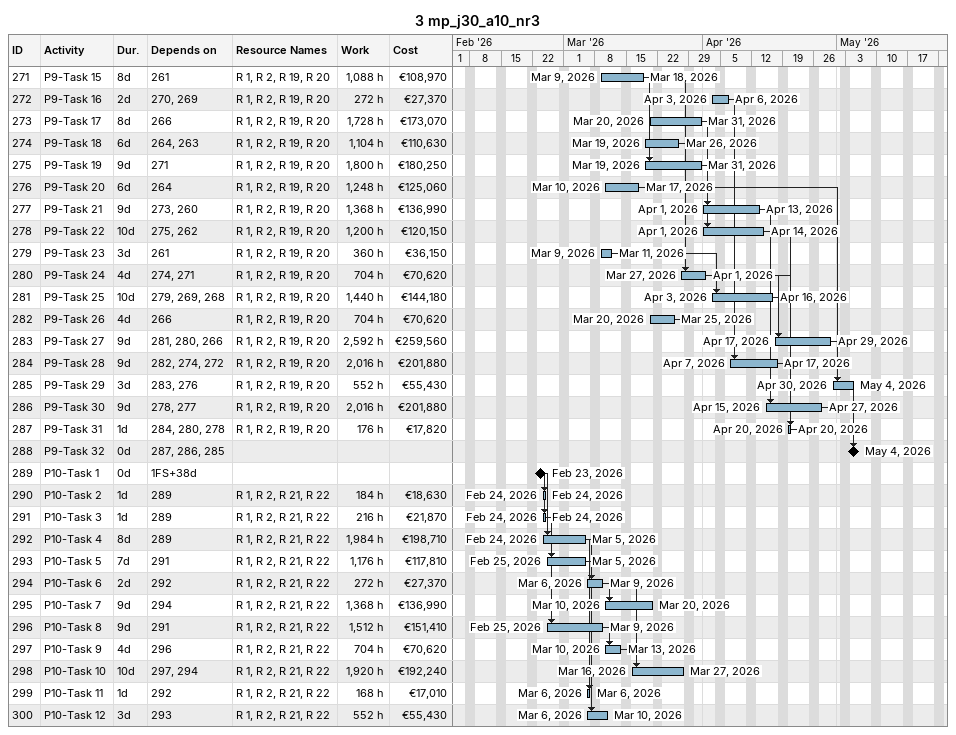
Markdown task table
3 mp_j30_a10_nr3

| ID | Task | Duration | Start | Finish | Predecessors | Resources | Work (h) | Cost (€) |
|---|---|---|---|---|---|---|---|---|
| 271 | P9-Task 15 | 8d | 2026-03-09 | 2026-03-18 | 261 | R 1, R 2, R 19, R 20 | 1088 | 108970 |
| 272 | P9-Task 16 | 2d | 2026-04-03 | 2026-04-06 | 270, 269 | R 1, R 2, R 19, R 20 | 272 | 27370 |
| 273 | P9-Task 17 | 8d | 2026-03-20 | 2026-03-31 | 266 | R 1, R 2, R 19, R 20 | 1728 | 173070 |
| 274 | P9-Task 18 | 6d | 2026-03-19 | 2026-03-26 | 264, 263 | R 1, R 2, R 19, R 20 | 1104 | 110630 |
| 275 | P9-Task 19 | 9d | 2026-03-19 | 2026-03-31 | 271 | R 1, R 2, R 19, R 20 | 1800 | 180250 |
| 276 | P9-Task 20 | 6d | 2026-03-10 | 2026-03-17 | 264 | R 1, R 2, R 19, R 20 | 1248 | 125060 |
| 277 | P9-Task 21 | 9d | 2026-04-01 | 2026-04-13 | 273, 260 | R 1, R 2, R 19, R 20 | 1368 | 136990 |
| 278 | P9-Task 22 | 10d | 2026-04-01 | 2026-04-14 | 275, 262 | R 1, R 2, R 19, R 20 | 1200 | 120150 |
| 279 | P9-Task 23 | 3d | 2026-03-09 | 2026-03-11 | 261 | R 1, R 2, R 19, R 20 | 360 | 36150 |
| 280 | P9-Task 24 | 4d | 2026-03-27 | 2026-04-01 | 274, 271 | R 1, R 2, R 19, R 20 | 704 | 70620 |
| 281 | P9-Task 25 | 10d | 2026-04-03 | 2026-04-16 | 279, 269, 268 | R 1, R 2, R 19, R 20 | 1440 | 144180 |
| 282 | P9-Task 26 | 4d | 2026-03-20 | 2026-03-25 | 266 | R 1, R 2, R 19, R 20 | 704 | 70620 |
| 283 | P9-Task 27 | 9d | 2026-04-17 | 2026-04-29 | 281, 280, 266 | R 1, R 2, R 19, R 20 | 2592 | 259560 |
| 284 | P9-Task 28 | 9d | 2026-04-07 | 2026-04-17 | 282, 274, 272 | R 1, R 2, R 19, R 20 | 2016 | 201880 |
| 285 | P9-Task 29 | 3d | 2026-04-30 | 2026-05-04 | 283, 276 | R 1, R 2, R 19, R 20 | 552 | 55430 |
| 286 | P9-Task 30 | 9d | 2026-04-15 | 2026-04-27 | 278, 277 | R 1, R 2, R 19, R 20 | 2016 | 201880 |
| 287 | P9-Task 31 | 1d | 2026-04-20 | 2026-04-20 | 284, 280, 278 | R 1, R 2, R 19, R 20 | 176 | 17820 |
| 288 | P9-Task 32 | 0d | 2026-05-04 | 2026-05-04 | 287, 286, 285 |  |  |  |
| 289 | P10-Task 1 | 0d | 2026-02-23 | 2026-02-23 | 1FS+38d |  |  |  |
| 290 | P10-Task 2 | 1d | 2026-02-24 | 2026-02-24 | 289 | R 1, R 2, R 21, R 22 | 184 | 18630 |
| 291 | P10-Task 3 | 1d | 2026-02-24 | 2026-02-24 | 289 | R 1, R 2, R 21, R 22 | 216 | 21870 |
| 292 | P10-Task 4 | 8d | 2026-02-24 | 2026-03-05 | 289 | R 1, R 2, R 21, R 22 | 1984 | 198710 |
| 293 | P10-Task 5 | 7d | 2026-02-25 | 2026-03-05 | 291 | R 1, R 2, R 21, R 22 | 1176 | 117810 |
| 294 | P10-Task 6 | 2d | 2026-03-06 | 2026-03-09 | 292 | R 1, R 2, R 21, R 22 | 272 | 27370 |
| 295 | P10-Task 7 | 9d | 2026-03-10 | 2026-03-20 | 294 | R 1, R 2, R 21, R 22 | 1368 | 136990 |
| 296 | P10-Task 8 | 9d | 2026-02-25 | 2026-03-09 | 291 | R 1, R 2, R 21, R 22 | 1512 | 151410 |
| 297 | P10-Task 9 | 4d | 2026-03-10 | 2026-03-13 | 296 | R 1, R 2, R 21, R 22 | 704 | 70620 |
| 298 | P10-Task 10 | 10d | 2026-03-16 | 2026-03-27 | 297, 294 | R 1, R 2, R 21, R 22 | 1920 | 192240 |
| 299 | P10-Task 11 | 1d | 2026-03-06 | 2026-03-06 | 292 | R 1, R 2, R 21, R 22 | 168 | 17010 |
| 300 | P10-Task 12 | 3d | 2026-03-06 | 2026-03-10 | 293 | R 1, R 2, R 21, R 22 | 552 | 55430 |
